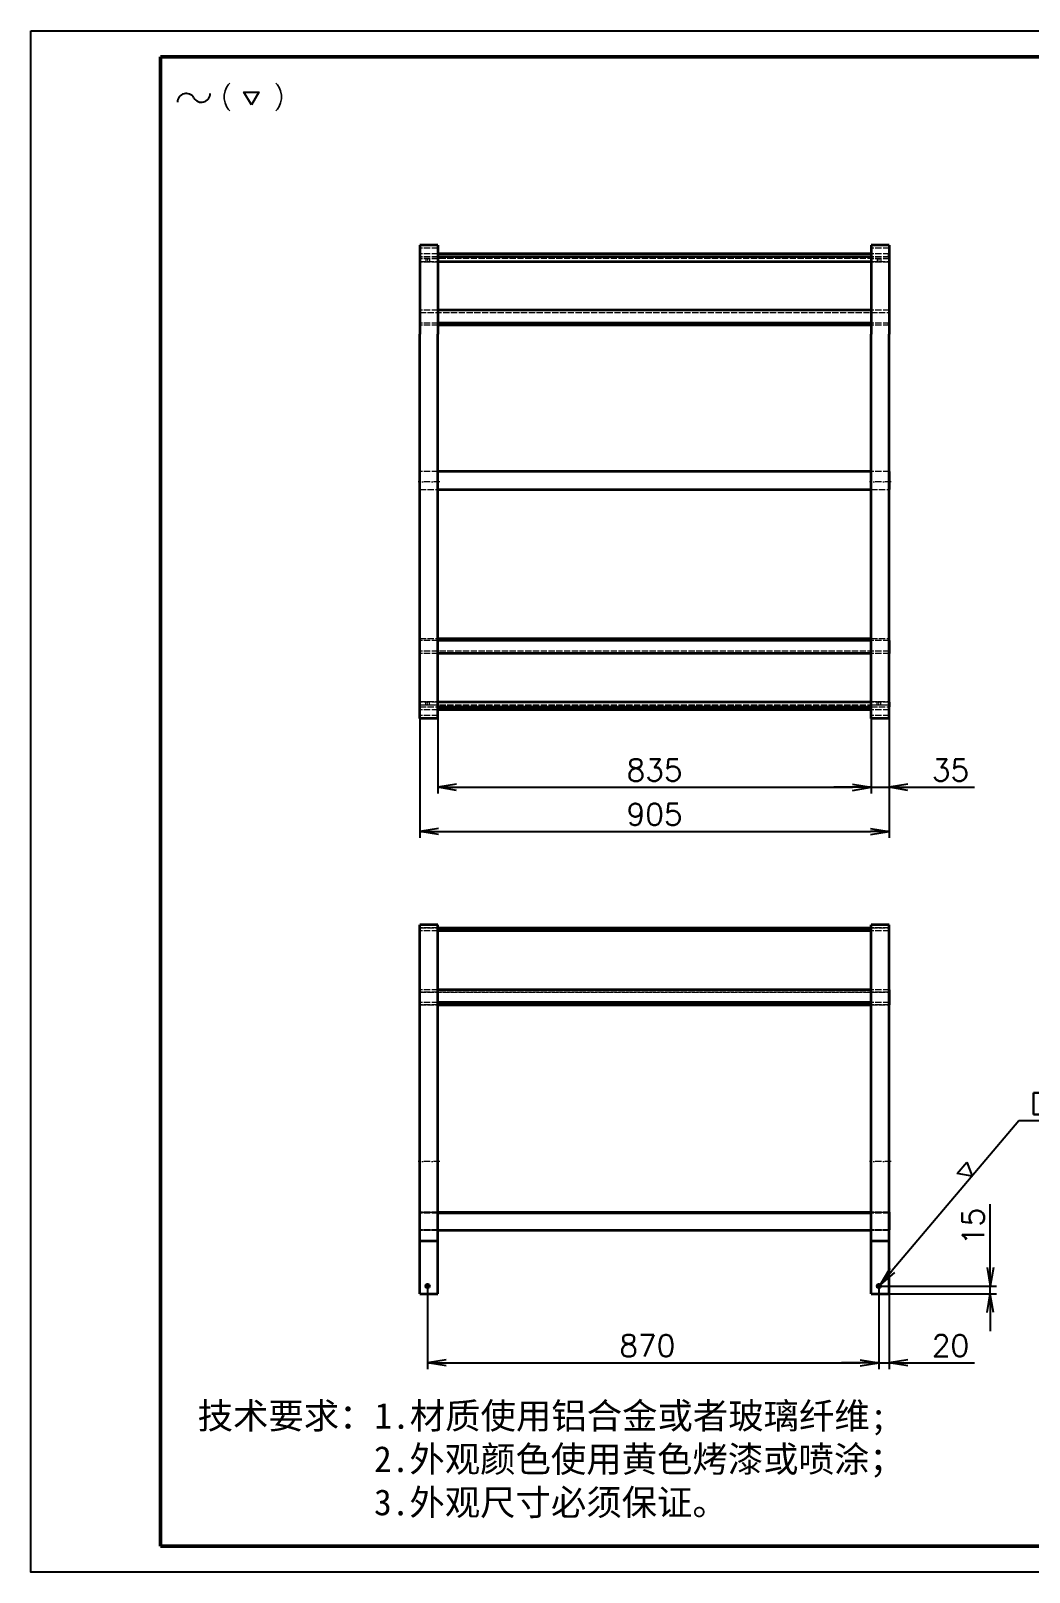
# Model space of a CAD drawing. Header units: millimetres. Extents: x -73083 to 81340, y -6859 to 6812.
# Drawn here: x 56713 to 58637, y -6850 to -3880 of the extents above; entities that cross this region are included whole.
import ezdxf

# ---------------------------------------------------------------- set-up
doc = ezdxf.new("R2010")
doc.units = ezdxf.units.MM
for name, pattern in [('AM_ISO02W050', [7.5, 6, -1.5]), ('AM_ISO08W050', [18, 12, -1.5, 3, -1.5]), ('DASHDOT', [18.5, 12, -3, 0.5, -3]), ('DASHED', [15, 12, -3])]:
    doc.linetypes.add(name, pattern=pattern)
doc.layers.add('A3', color=7, linetype='Continuous', plot=False)
for name, color, linetype, lineweight in [('AM_7', 2, 'AM_ISO08W050', 25), ('AM_HID', 1, 'AM_ISO02W050', 25), ('AM_VIS', 7, 'Continuous', 50)]:
    doc.layers.add(name, color=color, linetype=linetype, lineweight=lineweight)
doc.layers.add('title_frame', color=7, linetype='Continuous')
doc.layers.add('word_dim', color=253, linetype='Continuous')
doc.styles.get("Standard").update_dxf_attribs({"font": 'romans.shx', "bigfont": 'bigfont.shx'})
doc.dimstyles.new('STANDARD1-12', dxfattribs={"dimscale": 12, "dimtxt": 3.5, "dimasz": 3, "dimexe": 1, "dimexo": 0, "dimgap": 1, "dimtad": 3, "dimdec": 1, "dimdsep": 46, "dimtxsty": 'Standard', "dimblk1": 'OPEN', "dimblk2": 'OPEN', "dimsah": 1, "dimcen": 0, "dimclrd": 256, "dimclre": 256, "dimclrt": 3, "dimadec": 0, "dimazin": 0, "dimtfac": 1, "dimtdec": 1, "dimtmove": 0, "dimatfit": 3, "dimldrblk": 'OPEN', "dimfxl": 0, "dimtolj": 1, "dimtzin": 0, "dimarcsym": 0})

# ---------------------------------------------------------------- blocks, each defined once
blk = doc.blocks.new('_Open')
at = {"color": 0, "lineweight": -2}
for p, q in [((-1, 0.167), (0, 0)), ((-1, -0.167), (0, 0)), ((0, 0), (-1, 0))]:
    blk.add_line(p, q, dxfattribs=at)
blk = doc.blocks.new('*D641')
at = {"layer": 'DEFPOINTS', "color": 0}
for p in [(57462.6, -5205.3), (58367.6, -5205.3), (58367.6, -5423)]:
    blk.add_point(p, dxfattribs=at)
at = {"layer": 'word_dim', "lineweight": -2}
for p, q in [((57462.6, -5205.3), (57462.6, -5435)), ((58367.6, -5205.3), (58367.6, -5435)), ((57498.6, -5423), (58331.6, -5423))]:
    blk.add_line(p, q, dxfattribs=at)
at = {"layer": 'word_dim', "lineweight": -2, "xscale": 36, "yscale": 36, "zscale": 36, "rotation": 180}
blk.add_blockref('_Open', (57462.6, -5423), dxfattribs=at)
at = {"layer": 'word_dim', "lineweight": -2, "xscale": 36, "yscale": 36, "zscale": 36}
blk.add_blockref('_Open', (58367.6, -5423), dxfattribs=at)
at = {"layer": 'word_dim', "color": 3, "insert": (57915.1, -5390), "char_height": 42, "attachment_point": 5}
blk.add_mtext('\\A1;905', dxfattribs=at)
blk = doc.blocks.new('*D642')
at = {"layer": 'DEFPOINTS', "color": 0}
for p in [(57497.6, -5199.3), (58332.6, -5205.3), (58332.6, -5337.8)]:
    blk.add_point(p, dxfattribs=at)
at = {"layer": 'word_dim', "lineweight": -2}
for p, q in [((57497.6, -5199.3), (57497.6, -5349.8)), ((58332.6, -5205.3), (58332.6, -5349.8)), ((57533.6, -5337.8), (58296.6, -5337.8))]:
    blk.add_line(p, q, dxfattribs=at)
at = {"layer": 'word_dim', "lineweight": -2, "xscale": 36, "yscale": 36, "zscale": 36, "rotation": 180}
blk.add_blockref('_Open', (57497.6, -5337.8), dxfattribs=at)
at = {"layer": 'word_dim', "lineweight": -2, "xscale": 36, "yscale": 36, "zscale": 36}
blk.add_blockref('_Open', (58332.6, -5337.8), dxfattribs=at)
at = {"layer": 'word_dim', "color": 3, "insert": (57915.1, -5304.8), "char_height": 42, "attachment_point": 5}
blk.add_mtext('\\A1;835', dxfattribs=at)
blk = doc.blocks.new('*D643')
at = {"layer": 'DEFPOINTS', "color": 0}
for p in [(58332.6, -5205.3), (58367.6, -5205.3), (58367.6, -5337.8)]:
    blk.add_point(p, dxfattribs=at)
at = {"layer": 'word_dim', "lineweight": -2}
for p, q in [((58332.6, -5205.3), (58332.6, -5349.8)), ((58367.6, -5205.3), (58367.6, -5349.8)), ((58296.6, -5337.8), (58260.6, -5337.8)), ((58332.6, -5337.8), (58367.6, -5337.8)), ((58403.6, -5337.8), (58531.6, -5337.8))]:
    blk.add_line(p, q, dxfattribs=at)
at = {"layer": 'word_dim', "lineweight": -2, "xscale": 36, "yscale": 36, "zscale": 36}
blk.add_blockref('_Open', (58332.6, -5337.8), dxfattribs=at)
at = {"layer": 'word_dim', "lineweight": -2, "xscale": 36, "yscale": 36, "zscale": 36, "rotation": 180}
blk.add_blockref('_Open', (58367.6, -5337.8), dxfattribs=at)
at = {"layer": 'word_dim', "color": 3, "insert": (58485.6, -5304.8), "char_height": 42, "attachment_point": 5}
blk.add_mtext('\\A1;35', dxfattribs=at)
blk = doc.blocks.new('*D653')
at = {"layer": 'DEFPOINTS', "color": 0}
for p in [(57477.6, -6303.6), (58347.6, -6299.1), (58347.6, -6446.8)]:
    blk.add_point(p, dxfattribs=at)
at = {"layer": 'word_dim', "lineweight": -2}
for p, q in [((57477.6, -6303.6), (57477.6, -6458.8)), ((58347.6, -6299.1), (58347.6, -6458.8)), ((57513.6, -6446.8), (58311.6, -6446.8))]:
    blk.add_line(p, q, dxfattribs=at)
at = {"layer": 'word_dim', "lineweight": -2, "xscale": 36, "yscale": 36, "zscale": 36, "rotation": 180}
blk.add_blockref('_Open', (57477.6, -6446.8), dxfattribs=at)
at = {"layer": 'word_dim', "lineweight": -2, "xscale": 36, "yscale": 36, "zscale": 36}
blk.add_blockref('_Open', (58347.6, -6446.8), dxfattribs=at)
at = {"layer": 'word_dim', "color": 3, "insert": (57901.2, -6413.8), "char_height": 42, "attachment_point": 5}
blk.add_mtext('\\A1;870', dxfattribs=at)
blk = doc.blocks.new('*D654')
at = {"layer": 'DEFPOINTS', "color": 0}
for p in [(58352.2, -6299.1), (58362.6, -6314.1), (58562.3, -6299.1)]:
    blk.add_point(p, dxfattribs=at)
at = {"layer": 'word_dim', "lineweight": -2}
for p, q in [((58562.3, -6263.1), (58562.3, -6141.1)), ((58352.2, -6299.1), (58574.3, -6299.1)), ((58362.6, -6314.1), (58574.3, -6314.1)), ((58562.3, -6314.1), (58562.3, -6299.1)), ((58562.3, -6350.1), (58562.3, -6386.1))]:
    blk.add_line(p, q, dxfattribs=at)
at = {"layer": 'word_dim', "lineweight": -2, "xscale": 36, "yscale": 36, "zscale": 36}
for p, rotation in [((58562.3, -6299.1), 270), ((58562.3, -6314.1), 90)]:
    blk.add_blockref('_Open', p, dxfattribs=dict(at, rotation=rotation))
at = {"layer": 'word_dim', "color": 3, "insert": (58529.3, -6184.1), "char_height": 42, "attachment_point": 5, "rotation": 90}
blk.add_mtext('\\A1;15', dxfattribs=at)
blk = doc.blocks.new('*D655')
at = {"layer": 'DEFPOINTS', "color": 0}
for p in [(58347.6, -6303.6), (58367.6, -6307.6), (58367.6, -6446.8)]:
    blk.add_point(p, dxfattribs=at)
at = {"layer": 'word_dim', "lineweight": -2}
for p, q in [((58347.6, -6303.6), (58347.6, -6458.8)), ((58367.6, -6307.6), (58367.6, -6458.8)), ((58311.6, -6446.8), (58275.6, -6446.8)), ((58347.6, -6446.8), (58367.6, -6446.8)), ((58403.6, -6446.8), (58531.6, -6446.8))]:
    blk.add_line(p, q, dxfattribs=at)
at = {"layer": 'word_dim', "lineweight": -2, "xscale": 36, "yscale": 36, "zscale": 36}
blk.add_blockref('_Open', (58347.6, -6446.8), dxfattribs=at)
at = {"layer": 'word_dim', "lineweight": -2, "xscale": 36, "yscale": 36, "zscale": 36, "rotation": 180}
blk.add_blockref('_Open', (58367.6, -6446.8), dxfattribs=at)
at = {"layer": 'word_dim', "color": 3, "insert": (58485.6, -6413.8), "char_height": 42, "attachment_point": 5}
blk.add_mtext('\\A1;20', dxfattribs=at)
blk = doc.blocks.new('*D656')
at = {"layer": 'DEFPOINTS', "color": 0}
for p in [(58349.9, -6296.4), (58345.4, -6301.7)]:
    blk.add_point(p, dxfattribs=at)
at = {"layer": 'word_dim', "lineweight": -2}
for p, q in [((58617.3, -5980.6), (58373.2, -6268.9)), ((59099.7, -5980.6), (58617.3, -5980.6))]:
    blk.add_line(p, q, dxfattribs=at)
at = {"layer": 'word_dim', "lineweight": -2, "xscale": 36, "yscale": 36, "zscale": 36, "rotation": 229.739677395811}
blk.add_blockref('_Open', (58349.9, -6296.4), dxfattribs=at)
at = {"layer": 'word_dim', "color": 3, "insert": (58864.5, -5947.6), "char_height": 42, "attachment_point": 5}
blk.add_mtext('\\A1;DR. 2-∅7 THRU', dxfattribs=at)
blk = doc.blocks.new('shiage1')
at = {"layer": 'word_dim', "color": 3, "linetype": 'Continuous'}
for p, q in [((0, 0), (-1.44, 2.5)), ((-1.44, 2.5), (1.44, 2.5)), ((1.44, 2.5), (0, 0))]:
    blk.add_line(p, q, dxfattribs=at)
blk = doc.blocks.new('shiage0')
at = {"layer": 'word_dim', "color": 3, "linetype": 'Continuous'}
for centre, start, end in [((1.69, 0), 30, 180), ((4.61, 1.69), 210, 0)]:
    blk.add_arc(centre, 1.69, start, end, dxfattribs=at)
blk = doc.blocks.new('12')
at = {"layer": 'title_frame', "color": 3, "linetype": 'Continuous'}
blk.add_lwpolyline([(20.46, 3.03), (19.01, 5.53), (21.9, 5.53)], close=True, dxfattribs=at)
blk.add_blockref('shiage0', (6.23, 3.56), dxfattribs=at)
blk.add_text('(   )', height=3.5, dxfattribs=at).set_placement((14.64, 3.08))

msp = doc.modelspace()

# ---------------------------------------------------------------- linework, layer by layer
at = {"color": 7, "lineweight": 35}
for p, q in [((57462.6421, -4293.28773), (57462.6421, -4464.92591)), ((57497.6421, -4293.28822), (57462.6421, -4293.28773)), ((57497.6421, -4293.28822), (57497.6421, -4464.9264)), ((58332.6421, -4293.29408), (58332.6421, -4464.93226)), ((58367.6421, -4293.29408), (58332.6421, -4293.29408)), ((58367.6421, -4293.29408), (58367.6421, -4464.93275)), ((58332.6421, -4310.09876), (57497.6421, -4310.0929)), ((58332.6421, -4315.89417), (57497.6421, -4315.88831)), ((57497.6421, -4324.9474), (58332.6421, -4324.95326)), ((58332.6421, -4418.71986), (57497.6421, -4418.714)), ((58367.6421, -4418.71986), (58367.6421, -4443.46839)), ((58332.6421, -4443.46839), (57497.6421, -4443.46253)), ((58332.6421, -4447.71107), (57497.6421, -4447.70521)), ((57462.6382, -5205.28773), (57462.6421, -4464.92591)), ((57497.6382, -5205.28822), (57497.6421, -4464.9264)), ((58332.6382, -5205.29408), (58332.6421, -4464.93226)), ((58367.6382, -5205.29456), (58367.6421, -4464.93275)), ((58332.6421, -4729.29115), (57497.6421, -4729.28529)), ((58367.6421, -4729.29163), (58367.6421, -4764.29163)), ((57497.6421, -4764.28529), (58332.6421, -4764.29115)), ((57497.6382, -5050.86732), (58332.6382, -5050.87318)), ((58332.6382, -5055.11585), (57497.6382, -5055.10999)), ((58367.6382, -5055.11585), (58367.6382, -5079.86488)), ((58332.6382, -5079.86439), (57497.6382, -5079.85853)), ((58332.6382, -5173.63685), (57497.6382, -5173.63099)), ((57497.6382, -5182.68909), (58332.6382, -5182.69495)), ((58332.6382, -5188.49085), (57497.6382, -5188.48499)), ((57497.6382, -5205.28822), (57462.6382, -5205.28773)), ((58367.6382, -5205.29456), (58332.6382, -5205.29408)), ((57462.6421, -6211.8546), (57462.6421, -5602.67174)), ((57497.6421, -5602.67174), (57462.6421, -5602.67174)), ((57497.6382, -5608.67174), (58332.6382, -5608.67174)), ((57497.6421, -6211.8546), (57497.6421, -5602.67174)), ((58332.6421, -6211.8546), (58332.6421, -5602.67174)), ((58367.6421, -5602.67174), (58332.6421, -5602.67174)), ((58367.6421, -6211.8546), (58367.6421, -5602.67174)), ((58332.6382, -5614.67174), (57497.6382, -5614.67174)), ((58332.6382, -5728.09752), (57497.6382, -5728.09752)), ((58367.6382, -5728.09752), (58367.6382, -5752.84606)), ((58332.6382, -5752.84606), (57497.6382, -5752.84606)), ((58332.6382, -5757.08873), (57497.6382, -5757.08873)), ((57497.6382, -5757.09313), (58332.6382, -5757.09313)), ((58367.6421, -5732.34411), (58367.6421, -5757.09313)), ((57462.6382, -6192.04137), (57462.6382, -6158.23424)), ((57497.6382, -6156.68102), (58332.6382, -6156.68102)), ((58332.6382, -6158.23424), (57497.6382, -6158.23424)), ((58367.6421, -6156.68688), (58367.6421, -6190.49401)), ((58332.6382, -6192.04137), (57497.6382, -6192.04137)), ((58332.6382, -6192.04699), (57497.6382, -6192.04699)), ((57462.6382, -6314.06701), (57462.6382, -6211.8546)), ((57462.6382, -6211.8546), (57497.6382, -6211.8546)), ((57497.6382, -6314.06701), (57497.6382, -6211.8546)), ((58332.6382, -6314.06725), (58332.6382, -6211.8546)), ((58332.6382, -6211.8546), (58367.6382, -6211.8546)), ((58367.6382, -6314.06725), (58367.6382, -6211.8546)), ((57462.6382, -6314.06701), (57497.6382, -6314.06701)), ((58332.6382, -6314.06725), (58367.6382, -6314.06725))]:
    msp.add_line(p, q, dxfattribs=at)
at = {"color": 7, "lineweight": 35, "ltscale": 0.144897}
msp.add_line((58367.6421, -4315.89466), (58367.6421, -4310.09876), dxfattribs=at)
at = {"color": 7, "lineweight": 35, "ltscale": 0.226465}
for p, q in [((58367.6421, -4315.89466), (58367.6421, -4324.95326)), ((58367.6382, -5173.63685), (58367.6382, -5182.69544))]:
    msp.add_line(p, q, dxfattribs=at)
at = {"color": 7, "lineweight": 35, "ltscale": 0.106067}
for p, q in [((58367.6421, -4447.71107), (58367.6421, -4443.46839)), ((58367.6382, -5055.11585), (58367.6382, -5050.87318)), ((58367.6421, -5732.34411), (58367.6421, -5728.10143)), ((58367.6382, -5757.08873), (58367.6382, -5752.84606))]:
    msp.add_line(p, q, dxfattribs=at)
at = {"color": 7, "lineweight": 35, "ltscale": 0.144885}
msp.add_line((58367.6382, -5188.49085), (58367.6382, -5182.69544), dxfattribs=at)
at = {"color": 7, "lineweight": 35, "ltscale": 0.15}
msp.add_line((58367.6421, -5614.67174), (58367.6421, -5608.67174), dxfattribs=at)
at = {"color": 7, "lineweight": 35, "ltscale": 0.038831}
msp.add_line((57462.6382, -6158.23424), (57462.6382, -6156.68102), dxfattribs=at)
at = {"color": 7, "lineweight": 35, "ltscale": 0.038824}
msp.add_line((58367.6421, -6192.04699), (58367.6421, -6190.49401), dxfattribs=at)
at = {"color": 7, "lineweight": 35}
for centre in [(57477.6382, -6299.06701), (58347.6382, -6299.06725)]:
    msp.add_circle(centre, 3.5, dxfattribs=at)
for centre in [(57477.6421, -6299.07262), (58347.6421, -6299.07262)]:
    msp.add_arc(centre, 3.5, 51.14788868, 61.46672332, dxfattribs=at)
at = {"layer": 'A3', "linetype": 'Continuous'}
msp.add_lwpolyline([(56712.73469, -3880.23229), (60912.73469, -3880.23229), (60912.73469, -6850.23229), (56712.73469, -6850.23229)], close=True, dxfattribs=at)
at = {"layer": 'AM_7', "linetype": 'DASHDOT', "lineweight": 13, "ltscale": 0.180017}
for p, q in [((57477.6421, -4319.18958), (57477.6421, -4326.39027)), ((58347.6421, -4319.19544), (58347.6421, -4326.39613))]:
    msp.add_line(p, q, dxfattribs=at)
at = {"layer": 'AM_7', "linetype": 'DASHDOT', "lineweight": 13}
for p, q in [((57501.14601, -4749.28822), (57459.13429, -4749.28773)), ((58371.14601, -4749.29456), (58329.13429, -4749.29408)), ((57501.1421, -6058.67174), (57459.13429, -6058.67174)), ((58371.1421, -6058.67174), (58329.13429, -6058.67174))]:
    msp.add_line(p, q, dxfattribs=at)
at = {"layer": 'AM_7', "linetype": 'DASHDOT', "lineweight": 13, "ltscale": 0.180005}
msp.add_line((57477.6382, -5179.38978), (57477.6382, -5172.18958), dxfattribs=at)
at = {"layer": 'AM_7', "linetype": 'DASHDOT', "lineweight": 13, "ltscale": 0.179993}
msp.add_line((58347.6382, -5179.39564), (58347.6382, -5172.19593), dxfattribs=at)
at = {"layer": 'AM_7', "linetype": 'DASHDOT', "lineweight": 13, "ltscale": 0.227496}
for p, q in [((57477.6382, -6294.5172), (57477.6382, -6303.61705)), ((58347.6382, -6294.5172), (58347.6382, -6303.61705))]:
    msp.add_line(p, q, dxfattribs=at)
at = {"layer": 'AM_7', "linetype": 'DASHDOT', "lineweight": 13, "ltscale": 0.227539}
for p, q in [((57482.18898, -6299.06701), (57473.08741, -6299.06701)), ((58352.18898, -6299.06725), (58343.08741, -6299.06725))]:
    msp.add_line(p, q, dxfattribs=at)
at = {"layer": 'AM_HID', "linetype": 'DASHED', "lineweight": 13}
for p, q in [((57497.6421, -4299.28822), (57462.6421, -4299.28773)), ((58367.6421, -4299.29408), (58332.6421, -4299.29408)), ((57497.6421, -4310.0929), (57462.6421, -4310.09242)), ((57497.6421, -4315.88831), (57462.6421, -4315.88831)), ((58367.6421, -4319.15784), (57462.6421, -4319.1515)), ((57497.6421, -4319.78919), (57462.6421, -4319.7887)), ((57462.6421, -4324.94691), (57497.6421, -4324.9474)), ((57497.6421, -4325.78919), (57462.6421, -4325.7887)), ((58367.6421, -4310.09876), (58332.6421, -4310.09876)), ((58367.6421, -4315.89466), (58332.6421, -4315.89417)), ((58367.6421, -4319.79505), (58332.6421, -4319.79505)), ((58332.6421, -4324.95326), (58367.6421, -4324.95326)), ((58367.6421, -4325.79505), (58332.6421, -4325.79505)), ((57497.6421, -4418.714), (57462.6421, -4418.71351)), ((57462.6421, -4443.46204), (57462.6421, -4418.71351)), ((57462.6421, -4422.95618), (58367.6421, -4422.96253)), ((58367.6421, -4418.71986), (58332.6421, -4418.71986)), ((57497.6421, -4443.46253), (57462.6421, -4443.46204)), ((57497.6421, -4447.70521), (57462.6421, -4447.70472)), ((58367.6421, -4443.46839), (58332.6421, -4443.46839)), ((58367.6421, -4447.71107), (58332.6421, -4447.71107)), ((57497.6421, -4729.28529), (57462.6421, -4729.28529)), ((57462.6421, -4729.28529), (57462.6421, -4764.28529)), ((58367.6421, -4729.29163), (58332.6421, -4729.29115)), ((57462.6421, -4764.28529), (57497.6421, -4764.28529)), ((58332.6421, -4764.29115), (58367.6421, -4764.29163)), ((57462.6382, -5050.86683), (57497.6382, -5050.86732)), ((57497.6382, -5055.10999), (57462.6382, -5055.10951)), ((57462.6382, -5079.85853), (57462.6382, -5055.10951)), ((58367.6382, -5075.6222), (57462.6382, -5075.61585)), ((58332.6382, -5050.87318), (58367.6382, -5050.87318)), ((58367.6382, -5055.11585), (58332.6382, -5055.11585)), ((57497.6382, -5079.85853), (57462.6382, -5079.85853)), ((58367.6382, -5079.86488), (58332.6382, -5079.86439)), ((57462.6382, -5172.7887), (57497.6382, -5172.78919)), ((57497.6382, -5173.63099), (57462.6382, -5173.6305)), ((57462.6382, -5178.7887), (57497.6382, -5178.78919)), ((58367.6382, -5179.43226), (57462.6382, -5179.42591)), ((57462.6382, -5182.68909), (57497.6382, -5182.68909)), ((57497.6382, -5188.48499), (57462.6382, -5188.48451)), ((58332.6382, -5172.79505), (58367.6382, -5172.79554)), ((58367.6382, -5173.63685), (58332.6382, -5173.63685)), ((58332.6382, -5178.79505), (58367.6382, -5178.79554)), ((58332.6382, -5182.69495), (58367.6382, -5182.69544)), ((58367.6382, -5188.49085), (58332.6382, -5188.49085)), ((57497.6382, -5199.28822), (57462.6382, -5199.28773)), ((58367.6382, -5199.29456), (58332.6382, -5199.29408)), ((57462.6421, -5608.67174), (57497.6382, -5608.67174)), ((57497.6421, -5608.67174), (57462.6421, -5608.67174)), ((58332.6382, -5608.67174), (58367.6421, -5608.67174)), ((58367.6421, -5608.67174), (58332.6421, -5608.67174)), ((57497.6382, -5614.67174), (57462.6421, -5614.67174)), ((58367.6421, -5614.67174), (58332.6382, -5614.67174)), ((57497.6382, -5728.09752), (57462.6382, -5728.09752)), ((57462.6382, -5752.84606), (57462.6382, -5728.09752)), ((58367.6421, -5728.10143), (57462.6421, -5728.10143)), ((58367.6382, -5728.09752), (58332.6382, -5728.09752)), ((57462.6382, -5732.3402), (58367.6382, -5732.3402)), ((57497.6382, -5752.84606), (57462.6382, -5752.84606)), ((57497.6382, -5757.08873), (57462.6382, -5757.08873)), ((58367.6421, -5732.34411), (57462.6421, -5732.34411)), ((57462.6421, -5732.34411), (57462.6421, -5757.09313)), ((58367.6421, -5752.85045), (57462.6421, -5752.85045)), ((57462.6421, -5757.09313), (57497.6382, -5757.09313)), ((58367.6382, -5752.84606), (58332.6382, -5752.84606)), ((58367.6382, -5757.08873), (58332.6382, -5757.08873)), ((58332.6382, -5757.09313), (58367.6421, -5757.09313)), ((57462.6382, -6156.68102), (57497.6382, -6156.68102)), ((57497.6382, -6158.23424), (57462.6382, -6158.23424)), ((58367.6421, -6156.68688), (57462.6421, -6156.68639)), ((57462.6421, -6156.68639), (57462.6421, -6190.49401)), ((58367.6421, -6158.23961), (57462.6421, -6158.23961)), ((58332.6382, -6156.68102), (58367.6382, -6156.68102)), ((58367.6382, -6158.23424), (58332.6382, -6158.23424)), ((58367.6382, -6158.23424), (58367.6382, -6192.04137)), ((58367.6382, -6190.48864), (57462.6382, -6190.48864)), ((57497.6382, -6192.04137), (57462.6382, -6192.04137)), ((57462.6421, -6190.49401), (58367.6421, -6190.49401)), ((57497.6382, -6192.04699), (57462.6421, -6192.04699)), ((58367.6382, -6192.04137), (58332.6382, -6192.04137)), ((58367.6421, -6192.04699), (58332.6382, -6192.04699)), ((57462.6382, -6210.8131), (57497.6382, -6210.8131)), ((57497.6421, -6210.81847), (57462.6421, -6210.81847)), ((57497.6421, -6211.85997), (57462.6421, -6211.85997)), ((58332.6382, -6210.8131), (58367.6382, -6210.8131)), ((58367.6421, -6210.81847), (58332.6421, -6210.81847)), ((58367.6421, -6211.85997), (58332.6421, -6211.85997))]:
    msp.add_line(p, q, dxfattribs=at)
at = {"layer": 'AM_HID', "linetype": 'DASHED', "lineweight": 13, "ltscale": 0.144897}
msp.add_line((57462.6421, -4310.09242), (57462.6421, -4315.88831), dxfattribs=at)
at = {"layer": 'AM_HID', "linetype": 'DASHED', "lineweight": 13, "ltscale": 0.226465}
for p, q in [((57462.6421, -4315.88831), (57462.6421, -4324.94691)), ((57462.6382, -5173.6305), (57462.6382, -5182.68909))]:
    msp.add_line(p, q, dxfattribs=at)
at = {"layer": 'AM_HID', "linetype": 'DASHED', "lineweight": 13, "ltscale": 0.15}
for p, q in [((57474.1421, -4319.78968), (57474.1421, -4325.78968)), ((57481.1421, -4319.78968), (57481.1421, -4325.78968)), ((58344.1421, -4319.79554), (58344.1421, -4325.79554)), ((58351.1421, -4319.79554), (58351.1421, -4325.79554)), ((57474.1382, -5178.78968), (57474.1382, -5172.78968)), ((57481.1382, -5178.78968), (57481.1382, -5172.78968)), ((58344.1382, -5178.79554), (58344.1382, -5172.79554)), ((58351.1382, -5178.79554), (58351.1382, -5172.79554)), ((57462.6421, -5614.67174), (57462.6421, -5608.67174))]:
    msp.add_line(p, q, dxfattribs=at)
at = {"layer": 'AM_HID', "linetype": 'DASHED', "lineweight": 13, "ltscale": 0.106067}
for p, q in [((57462.6421, -4443.46204), (57462.6421, -4447.70472)), ((57462.6382, -5055.10951), (57462.6382, -5050.86683)), ((57462.6421, -5728.10143), (57462.6421, -5732.34411)), ((57462.6382, -5752.84606), (57462.6382, -5757.08873))]:
    msp.add_line(p, q, dxfattribs=at)
at = {"layer": 'AM_HID', "linetype": 'DASHED', "lineweight": 13, "ltscale": 0.144885}
msp.add_line((57462.6382, -5188.48451), (57462.6382, -5182.68909), dxfattribs=at)
at = {"layer": 'AM_HID', "linetype": 'DASHED', "lineweight": 13, "ltscale": 0.038831}
msp.add_line((58367.6382, -6158.23424), (58367.6382, -6156.68102), dxfattribs=at)
at = {"layer": 'AM_HID', "linetype": 'DASHED', "lineweight": 13, "ltscale": 0.038824}
msp.add_line((57462.6421, -6192.04699), (57462.6421, -6190.49401), dxfattribs=at)
at = {"layer": 'AM_VIS', "linetype": 'Continuous'}
for p, q in [((60862.73469, -3930.23229), (56962.73469, -3930.23229)), ((56962.73469, -6800.23229), (56962.73469, -3930.23229)), ((60862.73469, -6800.23229), (56962.73469, -6800.23229))]:
    msp.add_line(p, q, dxfattribs=at)

# ---------------------------------------------------------------- block references
at = {"layer": 'word_dim', "color": 3, "linetype": 'Continuous', "ltscale": 5, "xscale": 10, "yscale": 10, "zscale": 10}
msp.add_blockref('12', (56933.22353, -4053.43178), dxfattribs=at)
at = {"layer": 'word_dim', "color": 3, "linetype": 'Continuous', "xscale": 9.999999999996446, "yscale": 10, "zscale": 10, "rotation": 49.73967739537131}
msp.add_blockref('shiage1', (58527.07007, -6087.19106), dxfattribs=at)

# ---------------------------------------------------------------- texts
at = {"layer": 'word_dim', "color": 3, "linetype": 'Continuous', "insert": (57034.30625, -6523.91063), "char_height": 50, "width": 1802.8779249, "attachment_point": 1}
msp.add_mtext('{\\fNSimSun|b0|i0|c134|p49;技术要求：1.材质使用铝合金或者玻璃纤维;\\P          2.外观颜色使用黄色烤漆或喷涂；\\P          3.外观尺寸必须保证。}', dxfattribs=at)

# ---------------------------------------------------------------- dimensions: what is measured, and where the dimension line sits
at = {"layer": 'word_dim'}
for base, p1, p2, picture, middle in [((58367.6382, -5422.95948), (57462.6382, -5205.29456), (58367.6382, -5205.29456), '*D641', (57915.1382, -5389.95948)), ((58332.6382, -5337.83143), (57497.63844, -5199.28822), (58332.6382, -5205.29456), '*D642', (57915.13832, -5304.83143)), ((58367.6382, -5337.83143), (58332.6382, -5205.29456), (58367.6382, -5205.29456), '*D643', (58485.6382, -5304.83143)), ((58367.6382, -6446.76624), (58347.6382, -6303.61718), (58367.6382, -6307.61486), '*D655', (58485.6382, -6413.76624))]:
    dim = msp.add_linear_dim(base=base, p1=p1, p2=p2, dimstyle='STANDARD1-12', dxfattribs=at)
    dim.commit()
    dim.dimension.update_dxf_attribs({"geometry": picture, "text_midpoint": middle})
dim = msp.add_diameter_dim_2p(p1=(58345.37628, -6301.73803), p2=(58349.90011, -6296.39622), text='DR. 2-<> THRU', dimstyle='STANDARD1-12', override={"dimtoh": 1, "dimtofl": 0}, dxfattribs=at)
dim.commit()
dim.dimension.update_dxf_attribs({"geometry": '*D656', "text_midpoint": (58864.51218, -5980.6317), "dimtype": 163})
dim = msp.add_linear_dim(base=(58562.29521, -6299.06713), p1=(58362.6382, -6314.06713), p2=(58352.18824, -6299.06713), angle=90, dimstyle='STANDARD1-12', dxfattribs=at)
dim.commit()
dim.dimension.update_dxf_attribs({"geometry": '*D654', "text_midpoint": (58529.29521, -6184.06713)})
dim = msp.add_linear_dim(base=(58347.6382, -6446.76624), p1=(57477.6382, -6303.61718), p2=(58347.6382, -6299.06713), dimstyle='STANDARD1-12', dxfattribs=at)
dim.commit()
dim.dimension.update_dxf_attribs({"geometry": '*D653', "text_midpoint": (57901.24718, -6446.76624), "dimtype": 160})

doc.saveas('drawing.dxf')
